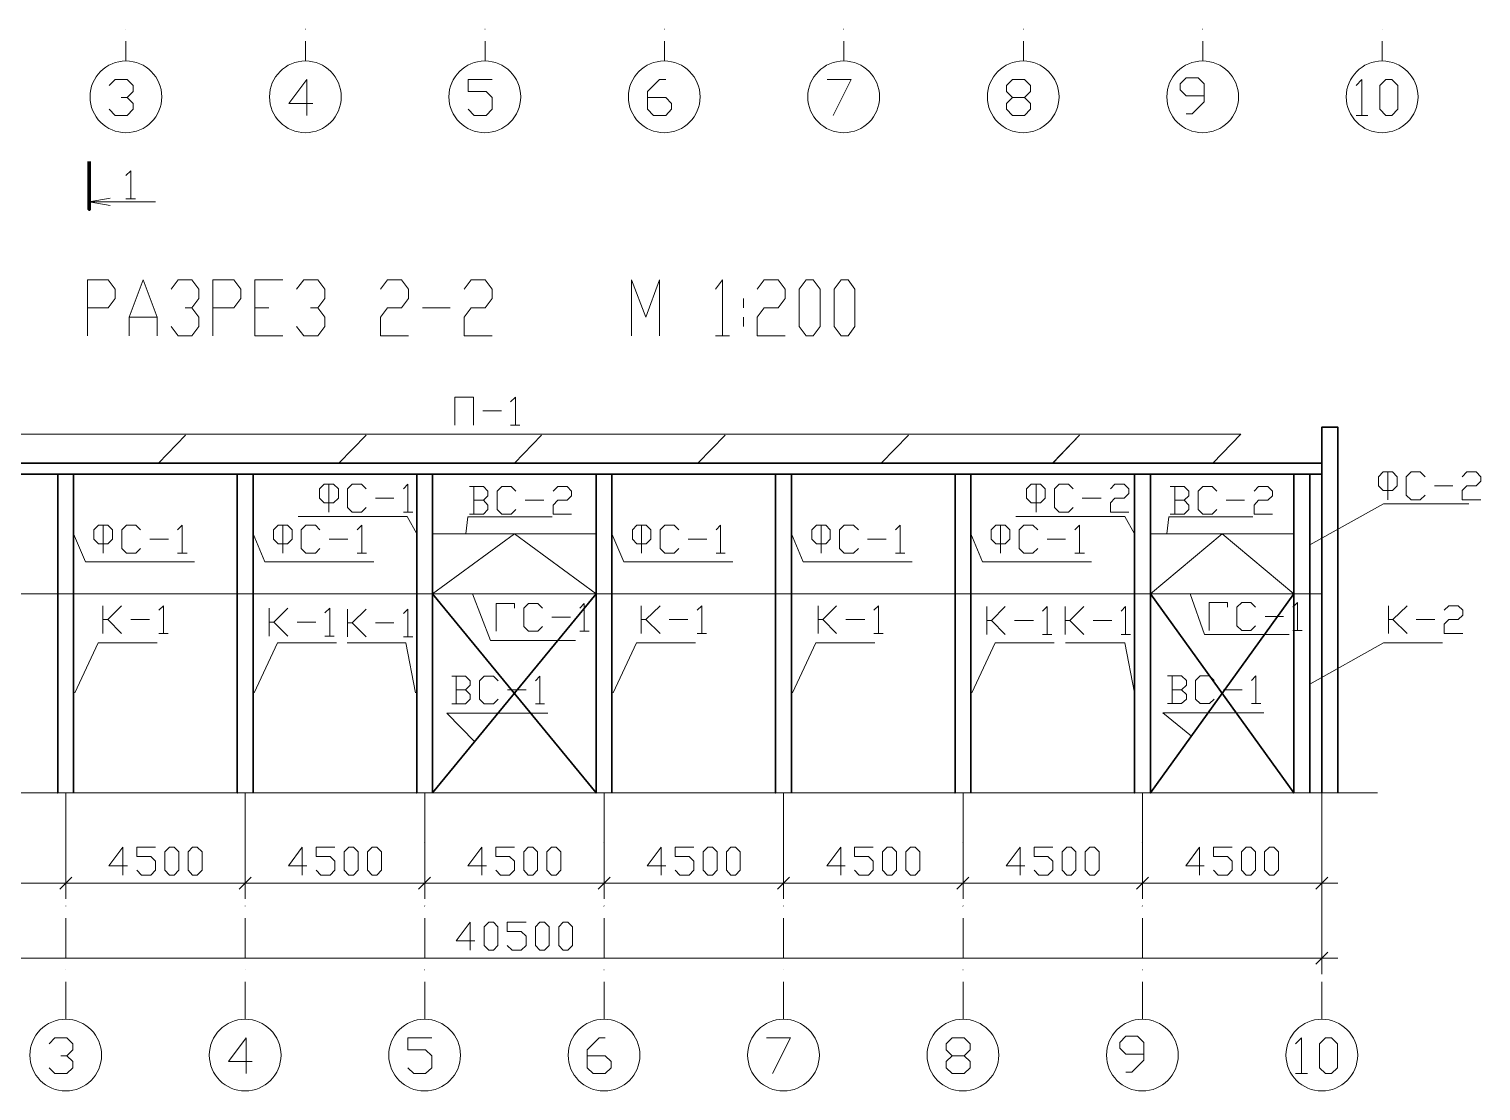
# Model space of a CAD drawing. Header units: millimetres. Extents: x -258556 to -95372, y 16759 to 83874.
# Drawn here: x -128872.7 to -128691.2, y 41549.4 to 41682.1 of the extents above; entities that cross this region are included whole.
import ezdxf

# ---------------------------------------------------------------- set-up
doc = ezdxf.new("R2010")
doc.units = ezdxf.units.MM
doc.header["$LTSCALE"] = 0.5

msp = doc.modelspace()

# ---------------------------------------------------------------- linework, layer by layer
at = {"color": 7, "linetype": 'Continuous', "lineweight": 13, "true_color": 0x000007}
for points in [[(-128860.554, 41682.125), (-128860.572, 41682.142), (-128860.572, 41682.142)], [(-128838.13, 41682.125), (-128838.147, 41682.142), (-128838.147, 41682.142)], [(-128815.689, 41682.125), (-128815.723, 41682.142), (-128815.723, 41682.142)], [(-128793.264, 41682.125), (-128793.299, 41682.142), (-128793.299, 41682.142)], [(-128770.84, 41682.125), (-128770.874, 41682.142), (-128770.874, 41682.142)], [(-128748.415, 41682.125), (-128748.433, 41682.142), (-128748.433, 41682.142)], [(-128725.991, 41682.125), (-128726.008, 41682.142), (-128726.008, 41682.142)], [(-128703.567, 41682.125), (-128703.584, 41682.142), (-128703.584, 41682.142)], [(-128860.554, 41680.627), (-128860.554, 41678.149), (-128860.554, 41678.149)], [(-128838.13, 41680.627), (-128838.13, 41678.149), (-128838.13, 41678.149)], [(-128815.689, 41680.627), (-128815.689, 41678.149), (-128815.689, 41678.149)], [(-128793.264, 41680.627), (-128793.264, 41678.149), (-128793.264, 41678.149)], [(-128770.84, 41680.627), (-128770.84, 41678.149), (-128770.84, 41678.149)], [(-128748.415, 41680.627), (-128748.415, 41678.149), (-128748.415, 41678.149)], [(-128725.991, 41680.627), (-128725.991, 41678.149), (-128725.991, 41678.149)], [(-128703.567, 41680.627), (-128703.567, 41678.149), (-128703.567, 41678.149)], [(-128862.637, 41675.086), (-128861.897, 41675.826), (-128860.4, 41675.826), (-128859.642, 41675.086), (-128859.642, 41674.329), (-128860.4, 41673.589), (-128861.14, 41673.589)], [(-128837.218, 41672.831), (-128840.212, 41672.831), (-128837.975, 41675.826), (-128837.975, 41671.351)], [(-128817.788, 41672.109), (-128817.048, 41671.351), (-128815.551, 41671.351), (-128814.794, 41672.109), (-128814.794, 41673.589), (-128815.551, 41674.329), (-128817.788, 41674.329), (-128817.788, 41675.826), (-128814.794, 41675.826)], [(-128795.364, 41673.589), (-128793.109, 41673.589), (-128792.369, 41672.831), (-128792.369, 41672.109), (-128793.109, 41671.351), (-128794.624, 41671.351), (-128795.364, 41672.109), (-128795.364, 41674.329), (-128793.866, 41675.826), (-128793.109, 41675.826)], [(-128772.939, 41675.826), (-128769.945, 41675.826), (-128772.182, 41671.351)], [(-128748.261, 41673.589), (-128747.521, 41672.831), (-128747.521, 41672.109), (-128748.261, 41671.351), (-128749.758, 41671.351), (-128750.515, 41672.109), (-128750.515, 41672.831), (-128749.758, 41673.589), (-128748.261, 41673.589), (-128747.521, 41674.329), (-128747.521, 41675.086), (-128748.261, 41675.826), (-128749.758, 41675.826), (-128750.515, 41675.086), (-128750.515, 41674.329), (-128749.758, 41673.589)], [(-128728.074, 41671.541), (-128727.316, 41671.541), (-128725.819, 41673.038), (-128725.819, 41675.275), (-128726.576, 41676.032), (-128728.074, 41676.032), (-128728.814, 41675.275), (-128728.814, 41674.535), (-128728.074, 41673.778), (-128725.819, 41673.778)], [(-128706.837, 41675.086), (-128706.097, 41675.826), (-128706.097, 41671.351)], [(-128860.4, 41673.589), (-128859.642, 41672.831), (-128859.642, 41672.109), (-128860.4, 41671.351), (-128861.897, 41671.351), (-128862.637, 41672.109)], [(-128706.837, 41671.351), (-128705.357, 41671.351), (-128705.357, 41671.351)], [(-128860.554, 41663.831), (-128859.969, 41664.416), (-128859.969, 41660.922)], [(-128865.149, 41660.544), (-128862.534, 41661.008), (-128862.534, 41661.008)], [(-128862.534, 41660.096), (-128865.149, 41660.544), (-128856.872, 41660.544)], [(-128860.554, 41660.922), (-128859.384, 41660.922), (-128859.384, 41660.922)], [(-128819.44, 41632.629), (-128819.44, 41636.14), (-128817.134, 41636.14), (-128817.134, 41632.629)], [(-128812.487, 41635.538), (-128811.885, 41636.14), (-128811.885, 41632.629)], [(-128815.964, 41634.402), (-128813.623, 41634.402), (-128813.623, 41634.402)], [(-128812.487, 41632.629), (-128811.317, 41632.629), (-128811.317, 41632.629)], [(-128894.406, 41631.511), (-128721.241, 41631.511), (-128721.241, 41631.511)], [(-128853.103, 41631.373), (-128856.493, 41627.879), (-128856.493, 41627.879)], [(-128830.558, 41631.373), (-128833.965, 41627.879), (-128833.965, 41627.879)], [(-128808.632, 41631.373), (-128812.023, 41627.879), (-128812.023, 41627.879)], [(-128785.692, 41631.373), (-128789.082, 41627.879), (-128789.082, 41627.879)], [(-128762.786, 41631.373), (-128766.176, 41627.879), (-128766.176, 41627.879)], [(-128741.377, 41631.373), (-128744.767, 41627.879), (-128744.767, 41627.879)], [(-128741.377, 41631.373), (-128744.75, 41627.879), (-128744.75, 41627.879)], [(-128721.241, 41631.511), (-128724.718, 41627.879), (-128724.718, 41627.879)], [(-128711.105, 41626.503), (-128711.105, 41627.879), (-128711.105, 41627.879)], [(-128702.861, 41623.267), (-128702.861, 41626.778), (-128703.464, 41626.778), (-128704.031, 41626.176), (-128704.031, 41625.04), (-128703.464, 41624.437), (-128702.293, 41624.437), (-128701.691, 41625.04), (-128701.691, 41626.176), (-128702.293, 41626.778), (-128702.861, 41626.778)], [(-128698.215, 41623.87), (-128698.817, 41623.267), (-128699.953, 41623.267), (-128700.555, 41623.87), (-128700.555, 41626.176), (-128699.953, 41626.778), (-128698.817, 41626.778), (-128698.215, 41626.176)], [(-128693.568, 41626.176), (-128693, 41626.778), (-128691.83, 41626.778), (-128691.227, 41626.176), (-128691.227, 41625.608), (-128691.83, 41625.04), (-128693, 41625.04), (-128693.568, 41624.437), (-128693.568, 41623.267), (-128691.227, 41623.267)], [(-128869.073, 41626.503), (-128867.094, 41626.503), (-128867.094, 41626.503)], [(-128846.649, 41626.503), (-128844.67, 41626.503), (-128844.67, 41626.503)], [(-128835.187, 41621.753), (-128835.187, 41625.229), (-128835.79, 41625.229), (-128836.357, 41624.661), (-128836.357, 41623.491), (-128835.79, 41622.923), (-128834.619, 41622.923), (-128834.017, 41623.491), (-128834.017, 41624.661), (-128834.619, 41625.229), (-128835.187, 41625.229)], [(-128830.541, 41622.321), (-128831.143, 41621.753), (-128832.279, 41621.753), (-128832.881, 41622.321), (-128832.881, 41624.661), (-128832.279, 41625.229), (-128831.143, 41625.229), (-128830.541, 41624.661)], [(-128825.894, 41624.661), (-128825.326, 41625.229), (-128825.326, 41621.753)], [(-128824.225, 41626.503), (-128822.245, 41626.503), (-128822.245, 41626.503)], [(-128815.895, 41623.233), (-128815.327, 41623.801), (-128815.327, 41624.386), (-128815.895, 41624.971), (-128817.633, 41624.971)], [(-128817.065, 41624.971), (-128817.065, 41621.495), (-128817.065, 41621.495)], [(-128811.834, 41622.063), (-128812.419, 41621.495), (-128813.589, 41621.495), (-128814.157, 41622.063), (-128814.157, 41624.386), (-128813.589, 41624.971), (-128812.419, 41624.971), (-128811.834, 41624.386)], [(-128807.17, 41624.386), (-128806.602, 41624.971), (-128805.431, 41624.971), (-128804.864, 41624.386), (-128804.864, 41623.801), (-128805.431, 41623.233), (-128806.602, 41623.233), (-128807.17, 41622.63), (-128807.17, 41621.495), (-128804.864, 41621.495)], [(-128801.8, 41626.503), (-128799.821, 41626.503), (-128799.821, 41626.503)], [(-128779.376, 41626.503), (-128777.397, 41626.503), (-128777.397, 41626.503)], [(-128756.952, 41626.503), (-128754.972, 41626.503), (-128754.972, 41626.503)], [(-128746.832, 41621.753), (-128746.832, 41625.229), (-128747.435, 41625.229), (-128748.002, 41624.661), (-128748.002, 41623.491), (-128747.435, 41622.923), (-128746.264, 41622.923), (-128745.696, 41623.491), (-128745.696, 41624.661), (-128746.264, 41625.229), (-128746.832, 41625.229)], [(-128742.186, 41622.321), (-128742.788, 41621.753), (-128743.924, 41621.753), (-128744.526, 41622.321), (-128744.526, 41624.661), (-128743.924, 41625.229), (-128742.788, 41625.229), (-128742.186, 41624.661)], [(-128737.539, 41624.661), (-128736.971, 41625.229), (-128735.801, 41625.229), (-128735.233, 41624.661), (-128735.233, 41624.059), (-128735.801, 41623.491), (-128736.971, 41623.491), (-128737.539, 41622.923), (-128737.539, 41621.753), (-128735.233, 41621.753)], [(-128734.544, 41626.503), (-128732.531, 41626.503), (-128732.531, 41626.503)], [(-128728.314, 41623.233), (-128727.729, 41623.801), (-128727.729, 41624.386), (-128728.314, 41624.971), (-128730.07, 41624.971)], [(-128729.485, 41624.971), (-128729.485, 41621.495), (-128729.485, 41621.495)], [(-128724.253, 41622.063), (-128724.821, 41621.495), (-128725.991, 41621.495), (-128726.576, 41622.063), (-128726.576, 41624.386), (-128725.991, 41624.971), (-128724.821, 41624.971), (-128724.253, 41624.386)], [(-128719.589, 41624.386), (-128719.021, 41624.971), (-128717.851, 41624.971), (-128717.266, 41624.386), (-128717.266, 41623.801), (-128717.851, 41623.233), (-128719.021, 41623.233), (-128719.589, 41622.63), (-128719.589, 41621.495), (-128717.266, 41621.495)], [(-128717.094, 41626.503), (-128715.097, 41626.503), (-128715.097, 41626.503)], [(-128697.044, 41625.04), (-128694.738, 41625.04), (-128694.738, 41625.04)], [(-128829.37, 41623.491), (-128827.064, 41623.491), (-128827.064, 41623.491)], [(-128817.633, 41621.495), (-128815.895, 41621.495), (-128815.327, 41622.063), (-128815.327, 41622.63), (-128815.895, 41623.233), (-128817.065, 41623.233)], [(-128810.68, 41623.233), (-128808.34, 41623.233), (-128808.34, 41623.233)], [(-128741.05, 41623.491), (-128738.709, 41623.491), (-128738.709, 41623.491)], [(-128730.07, 41621.495), (-128728.314, 41621.495), (-128727.729, 41622.063), (-128727.729, 41622.63), (-128728.314, 41623.233), (-128729.485, 41623.233)], [(-128723.083, 41623.233), (-128720.759, 41623.233), (-128720.759, 41623.233)], [(-128839.042, 41621.202), (-128825.412, 41621.202), (-128824.225, 41619.034)], [(-128825.894, 41621.753), (-128824.724, 41621.753), (-128824.724, 41621.753)], [(-128818.081, 41619.034), (-128817.84, 41621.15), (-128807.307, 41621.15)], [(-128749.362, 41621.202), (-128735.732, 41621.202), (-128734.544, 41619.034)], [(-128730.483, 41619.034), (-128730.242, 41621.15), (-128719.727, 41621.15)], [(-128712.602, 41617.64), (-128703.412, 41622.803), (-128692.742, 41622.803)], [(-128863.394, 41616.624), (-128863.394, 41620.118), (-128863.979, 41620.118), (-128864.564, 41619.533), (-128864.564, 41618.362), (-128863.979, 41617.777), (-128862.809, 41617.777), (-128862.224, 41618.362), (-128862.224, 41619.533), (-128862.809, 41620.118), (-128863.394, 41620.118)], [(-128858.747, 41617.209), (-128859.315, 41616.624), (-128860.486, 41616.624), (-128861.071, 41617.209), (-128861.071, 41619.533), (-128860.486, 41620.118), (-128859.315, 41620.118), (-128858.747, 41619.533)], [(-128854.101, 41619.533), (-128853.516, 41620.118), (-128853.516, 41616.624)], [(-128840.97, 41616.624), (-128840.97, 41620.118), (-128841.555, 41620.118), (-128842.123, 41619.533), (-128842.123, 41618.362), (-128841.555, 41617.777), (-128840.385, 41617.777), (-128839.799, 41618.362), (-128839.799, 41619.533), (-128840.385, 41620.118), (-128840.97, 41620.118)], [(-128836.323, 41617.209), (-128836.891, 41616.624), (-128838.061, 41616.624), (-128838.646, 41617.209), (-128838.646, 41619.533), (-128838.061, 41620.118), (-128836.891, 41620.118), (-128836.323, 41619.533)], [(-128831.659, 41619.533), (-128831.091, 41620.118), (-128831.091, 41616.624)], [(-128796.121, 41616.624), (-128796.121, 41620.118), (-128796.706, 41620.118), (-128797.274, 41619.533), (-128797.274, 41618.362), (-128796.706, 41617.777), (-128795.536, 41617.777), (-128794.951, 41618.362), (-128794.951, 41619.533), (-128795.536, 41620.118), (-128796.121, 41620.118)], [(-128791.457, 41617.209), (-128792.059, 41616.624), (-128793.213, 41616.624), (-128793.798, 41617.209), (-128793.798, 41619.533), (-128793.213, 41620.118), (-128792.059, 41620.118), (-128791.457, 41619.533)], [(-128786.81, 41619.533), (-128786.243, 41620.118), (-128786.243, 41616.624)], [(-128773.697, 41616.624), (-128773.697, 41620.118), (-128774.282, 41620.118), (-128774.85, 41619.533), (-128774.85, 41618.362), (-128774.282, 41617.777), (-128773.112, 41617.777), (-128772.544, 41618.362), (-128772.544, 41619.533), (-128773.112, 41620.118), (-128773.697, 41620.118)], [(-128769.033, 41617.209), (-128769.635, 41616.624), (-128770.788, 41616.624), (-128771.373, 41617.209), (-128771.373, 41619.533), (-128770.788, 41620.118), (-128769.635, 41620.118), (-128769.033, 41619.533)], [(-128764.386, 41619.533), (-128763.818, 41620.118), (-128763.818, 41616.624)], [(-128751.255, 41616.624), (-128751.255, 41620.118), (-128751.857, 41620.118), (-128752.425, 41619.533), (-128752.425, 41618.362), (-128751.857, 41617.777), (-128750.687, 41617.777), (-128750.119, 41618.362), (-128750.119, 41619.533), (-128750.687, 41620.118), (-128751.255, 41620.118)], [(-128746.608, 41617.209), (-128747.211, 41616.624), (-128748.364, 41616.624), (-128748.949, 41617.209), (-128748.949, 41619.533), (-128748.364, 41620.118), (-128747.211, 41620.118), (-128746.608, 41619.533)], [(-128741.962, 41619.533), (-128741.394, 41620.118), (-128741.394, 41616.624)], [(-128867.094, 41619.034), (-128865.631, 41615.523), (-128852.001, 41615.523)], [(-128857.577, 41618.362), (-128855.254, 41618.362), (-128855.254, 41618.362)], [(-128844.67, 41619.034), (-128843.207, 41615.523), (-128829.577, 41615.523)], [(-128835.153, 41618.362), (-128832.829, 41618.362), (-128832.829, 41618.362)], [(-128822.245, 41619.034), (-128801.8, 41619.034), (-128801.8, 41619.034)], [(-128822.245, 41611.547), (-128812.023, 41619.034), (-128801.8, 41611.547)], [(-128799.821, 41619.034), (-128798.358, 41615.523), (-128784.728, 41615.523)], [(-128790.304, 41618.362), (-128787.981, 41618.362), (-128787.981, 41618.362)], [(-128777.397, 41619.034), (-128775.934, 41615.523), (-128762.304, 41615.523)], [(-128767.88, 41618.362), (-128765.556, 41618.362), (-128765.556, 41618.362)], [(-128754.972, 41619.034), (-128753.51, 41615.523), (-128739.879, 41615.523)], [(-128745.455, 41618.362), (-128743.132, 41618.362), (-128743.132, 41618.362)], [(-128732.531, 41619.034), (-128714.615, 41619.034), (-128714.615, 41619.034)], [(-128732.531, 41611.547), (-128723.582, 41619.034), (-128714.615, 41611.547)], [(-128854.101, 41616.624), (-128852.93, 41616.624), (-128852.93, 41616.624)], [(-128831.659, 41616.624), (-128830.506, 41616.624), (-128830.506, 41616.624)], [(-128786.81, 41616.624), (-128785.657, 41616.624), (-128785.657, 41616.624)], [(-128764.386, 41616.624), (-128763.233, 41616.624), (-128763.233, 41616.624)], [(-128741.962, 41616.624), (-128740.792, 41616.624), (-128740.792, 41616.624)], [(-128908.948, 41611.547), (-128912.924, 41611.547), (-128711.105, 41611.547)], [(-128867.094, 41611.547), (-128869.073, 41611.547), (-128869.073, 41611.547)], [(-128844.67, 41611.547), (-128846.649, 41611.547), (-128846.649, 41611.547)], [(-128822.245, 41611.547), (-128824.225, 41611.547), (-128824.225, 41611.547)], [(-128815, 41605.696), (-128817.237, 41611.547), (-128817.237, 41611.547)], [(-128814.312, 41606.866), (-128814.312, 41610.343), (-128811.988, 41610.343), (-128811.988, 41609.74)], [(-128808.495, 41607.434), (-128809.08, 41606.866), (-128810.25, 41606.866), (-128810.835, 41607.434), (-128810.835, 41609.74), (-128810.25, 41610.343), (-128809.08, 41610.343), (-128808.495, 41609.74)], [(-128803.848, 41609.74), (-128803.28, 41610.343), (-128803.28, 41606.866)], [(-128799.821, 41611.547), (-128801.8, 41611.547), (-128801.8, 41611.547)], [(-128777.397, 41611.547), (-128779.376, 41611.547), (-128779.376, 41611.547)], [(-128754.972, 41611.547), (-128756.952, 41611.547), (-128756.952, 41611.547)], [(-128732.531, 41611.547), (-128734.544, 41611.547), (-128734.544, 41611.547)], [(-128725.785, 41606.47), (-128727.557, 41611.547), (-128727.557, 41611.547)], [(-128725.199, 41606.952), (-128725.199, 41610.446), (-128722.893, 41610.446), (-128722.893, 41609.861)], [(-128719.383, 41607.537), (-128719.985, 41606.952), (-128721.121, 41606.952), (-128721.723, 41607.537), (-128721.723, 41609.861), (-128721.121, 41610.446), (-128719.985, 41610.446), (-128719.383, 41609.861)], [(-128715.097, 41611.547), (-128717.094, 41611.547), (-128717.094, 41611.547)], [(-128714.736, 41609.861), (-128714.168, 41610.446), (-128714.168, 41606.952)], [(-128863.428, 41606.574), (-128863.428, 41610.05), (-128863.428, 41610.05)], [(-128861.105, 41610.05), (-128862.843, 41608.312), (-128863.428, 41608.312)], [(-128856.441, 41609.482), (-128855.873, 41610.05), (-128855.873, 41606.574)], [(-128842.656, 41606.247), (-128842.656, 41609.723), (-128842.656, 41609.723)], [(-128840.35, 41609.723), (-128842.088, 41607.985), (-128842.656, 41607.985)], [(-128835.703, 41609.155), (-128835.101, 41609.723), (-128835.101, 41606.247)], [(-128832.881, 41606.161), (-128832.881, 41609.637), (-128832.881, 41609.637)], [(-128830.541, 41609.637), (-128832.279, 41607.899), (-128832.881, 41607.899)], [(-128825.894, 41609.069), (-128825.326, 41609.637), (-128825.326, 41606.161)], [(-128807.342, 41608.604), (-128805.018, 41608.604), (-128805.018, 41608.604)], [(-128796.155, 41606.574), (-128796.155, 41610.05), (-128796.155, 41610.05)], [(-128793.815, 41610.05), (-128795.587, 41608.312), (-128796.155, 41608.312)], [(-128789.168, 41609.482), (-128788.6, 41610.05), (-128788.6, 41606.574)], [(-128774.058, 41606.574), (-128774.058, 41610.05), (-128774.058, 41610.05)], [(-128771.752, 41610.05), (-128773.49, 41608.312), (-128774.058, 41608.312)], [(-128767.088, 41609.482), (-128766.503, 41610.05), (-128766.503, 41606.574)], [(-128752.976, 41606.47), (-128752.976, 41609.947), (-128752.976, 41609.947)], [(-128750.67, 41609.947), (-128752.408, 41608.209), (-128752.976, 41608.209)], [(-128746.023, 41609.379), (-128745.421, 41609.947), (-128745.421, 41606.47)], [(-128743.184, 41606.47), (-128743.184, 41609.947), (-128743.184, 41609.947)], [(-128740.843, 41609.947), (-128742.599, 41608.209), (-128743.184, 41608.209)], [(-128736.197, 41609.379), (-128735.629, 41609.947), (-128735.629, 41606.47)], [(-128718.212, 41608.708), (-128715.906, 41608.708), (-128715.906, 41608.708)], [(-128702.792, 41606.574), (-128702.792, 41610.05), (-128702.792, 41610.05)], [(-128700.469, 41610.05), (-128702.224, 41608.312), (-128702.792, 41608.312)], [(-128695.822, 41609.482), (-128695.237, 41610.05), (-128694.084, 41610.05), (-128693.499, 41609.482), (-128693.499, 41608.88), (-128694.084, 41608.312), (-128695.237, 41608.312), (-128695.822, 41607.727), (-128695.822, 41606.574), (-128693.499, 41606.574)], [(-128862.843, 41608.312), (-128861.105, 41606.574), (-128861.105, 41606.574)], [(-128859.952, 41608.312), (-128857.612, 41608.312), (-128857.612, 41608.312)], [(-128842.088, 41607.985), (-128840.35, 41606.247), (-128840.35, 41606.247)], [(-128839.18, 41607.985), (-128836.839, 41607.985), (-128836.839, 41607.985)], [(-128832.279, 41607.899), (-128830.541, 41606.161), (-128830.541, 41606.161)], [(-128829.37, 41607.899), (-128827.064, 41607.899), (-128827.064, 41607.899)], [(-128803.848, 41606.866), (-128802.678, 41606.866), (-128802.678, 41606.866)], [(-128795.587, 41608.312), (-128793.815, 41606.574), (-128793.815, 41606.574)], [(-128792.679, 41608.312), (-128790.338, 41608.312), (-128790.338, 41608.312)], [(-128773.49, 41608.312), (-128771.752, 41606.574), (-128771.752, 41606.574)], [(-128770.582, 41608.312), (-128768.241, 41608.312), (-128768.241, 41608.312)], [(-128752.408, 41608.209), (-128750.67, 41606.47), (-128750.67, 41606.47)], [(-128749.5, 41608.209), (-128747.159, 41608.209), (-128747.159, 41608.209)], [(-128742.599, 41608.209), (-128740.843, 41606.47), (-128740.843, 41606.47)], [(-128739.69, 41608.209), (-128737.367, 41608.209), (-128737.367, 41608.209)], [(-128714.736, 41606.952), (-128713.566, 41606.952), (-128713.566, 41606.952)], [(-128702.224, 41608.312), (-128700.469, 41606.574), (-128700.469, 41606.574)], [(-128699.316, 41608.312), (-128696.993, 41608.312), (-128696.993, 41608.312)], [(-128866.956, 41599.174), (-128864.048, 41605.421), (-128856.665, 41605.421)], [(-128856.441, 41606.574), (-128855.288, 41606.574), (-128855.288, 41606.574)], [(-128844.532, 41599.174), (-128841.624, 41605.421), (-128834.241, 41605.421)], [(-128835.703, 41606.247), (-128834.533, 41606.247), (-128834.533, 41606.247)], [(-128824.362, 41599.174), (-128825.567, 41605.421), (-128832.915, 41605.421)], [(-128825.894, 41606.161), (-128824.724, 41606.161), (-128824.724, 41606.161)], [(-128815, 41605.696), (-128804.399, 41605.696), (-128804.399, 41605.696)], [(-128799.683, 41599.174), (-128796.775, 41605.421), (-128789.392, 41605.421)], [(-128789.168, 41606.574), (-128788.015, 41606.574), (-128788.015, 41606.574)], [(-128777.259, 41599.174), (-128774.351, 41605.421), (-128766.968, 41605.421)], [(-128767.088, 41606.574), (-128765.935, 41606.574), (-128765.935, 41606.574)], [(-128754.835, 41599.174), (-128751.926, 41605.421), (-128744.543, 41605.421)], [(-128746.023, 41606.47), (-128744.853, 41606.47), (-128744.853, 41606.47)], [(-128734.544, 41599.174), (-128735.749, 41605.421), (-128743.132, 41605.421)], [(-128736.197, 41606.47), (-128735.043, 41606.47), (-128735.043, 41606.47)], [(-128725.785, 41606.47), (-128715.183, 41606.47), (-128715.183, 41606.47)], [(-128712.602, 41600.258), (-128703.412, 41605.421), (-128696.046, 41605.421)], [(-128818.115, 41599.518), (-128817.547, 41600.103), (-128817.547, 41600.671), (-128818.115, 41601.256), (-128819.853, 41601.256)], [(-128819.285, 41601.256), (-128819.285, 41597.762), (-128819.285, 41597.762)], [(-128814.036, 41598.365), (-128814.639, 41597.762), (-128815.792, 41597.762), (-128816.377, 41598.365), (-128816.377, 41600.671), (-128815.792, 41601.256), (-128814.639, 41601.256), (-128814.036, 41600.671)], [(-128809.39, 41600.671), (-128808.822, 41601.256), (-128808.822, 41597.762)], [(-128728.641, 41599.552), (-128728.039, 41600.12), (-128728.039, 41600.705), (-128728.641, 41601.29), (-128730.38, 41601.29)], [(-128729.812, 41601.29), (-128729.812, 41597.814), (-128729.812, 41597.814)], [(-128724.563, 41598.382), (-128725.165, 41597.814), (-128726.301, 41597.814), (-128726.903, 41598.382), (-128726.903, 41600.705), (-128726.301, 41601.29), (-128725.165, 41601.29), (-128724.563, 41600.705)], [(-128719.916, 41600.705), (-128719.348, 41601.29), (-128719.348, 41597.814)], [(-128819.853, 41597.762), (-128818.115, 41597.762), (-128817.547, 41598.365), (-128817.547, 41598.933), (-128818.115, 41599.518), (-128819.285, 41599.518)], [(-128812.883, 41599.518), (-128810.56, 41599.518), (-128810.56, 41599.518)], [(-128730.38, 41597.814), (-128728.641, 41597.814), (-128728.039, 41598.382), (-128728.039, 41598.967), (-128728.641, 41599.552), (-128729.812, 41599.552)], [(-128723.392, 41599.552), (-128721.086, 41599.552), (-128721.086, 41599.552)], [(-128809.39, 41597.762), (-128808.237, 41597.762), (-128808.237, 41597.762)], [(-128719.916, 41597.814), (-128718.746, 41597.814), (-128718.746, 41597.814)], [(-128816.979, 41593.047), (-128820.473, 41596.609), (-128807.841, 41596.609)], [(-128727.402, 41593.752), (-128730.999, 41596.661), (-128718.35, 41596.661)], [(-128919.911, 41586.645), (-128914.937, 41586.645), (-128709.126, 41586.645), (-128704.152, 41586.645)], [(-128869.073, 41586.645), (-128867.094, 41586.645), (-128867.094, 41586.645)], [(-128868.075, 41586.645), (-128868.075, 41581.964), (-128868.075, 41581.964)], [(-128868.075, 41586.645), (-128868.075, 41573.393), (-128868.075, 41573.393)], [(-128868.075, 41586.645), (-128868.075, 41573.393), (-128868.075, 41573.393)], [(-128846.649, 41586.645), (-128844.67, 41586.645), (-128844.67, 41586.645)], [(-128845.651, 41586.645), (-128845.651, 41581.964), (-128845.651, 41581.964)], [(-128845.651, 41586.645), (-128845.651, 41573.393), (-128845.651, 41573.393)], [(-128845.651, 41586.645), (-128845.651, 41573.393), (-128845.651, 41573.393)], [(-128824.225, 41586.645), (-128822.245, 41586.645), (-128822.245, 41586.645)], [(-128823.226, 41586.645), (-128823.226, 41581.964), (-128823.226, 41581.964)], [(-128823.226, 41586.645), (-128823.226, 41573.393), (-128823.226, 41573.393)], [(-128823.226, 41586.645), (-128823.226, 41573.393), (-128823.226, 41573.393)], [(-128801.8, 41586.645), (-128799.821, 41586.645), (-128799.821, 41586.645)], [(-128800.802, 41586.645), (-128800.802, 41581.964), (-128800.802, 41581.964)], [(-128800.802, 41586.645), (-128800.802, 41573.393), (-128800.802, 41573.393)], [(-128800.802, 41586.645), (-128800.802, 41573.393), (-128800.802, 41573.393)], [(-128779.376, 41586.645), (-128777.397, 41586.645), (-128777.397, 41586.645)], [(-128778.378, 41586.645), (-128778.378, 41581.964), (-128778.378, 41581.964)], [(-128778.378, 41586.645), (-128778.378, 41573.393), (-128778.378, 41573.393)], [(-128778.378, 41586.645), (-128778.378, 41573.393), (-128778.378, 41573.393)], [(-128756.952, 41586.645), (-128754.972, 41586.645), (-128754.972, 41586.645)], [(-128755.953, 41586.645), (-128755.953, 41581.964), (-128755.953, 41581.964)], [(-128755.953, 41586.645), (-128755.953, 41573.393), (-128755.953, 41573.393)], [(-128755.953, 41586.645), (-128755.953, 41573.393), (-128755.953, 41573.393)], [(-128734.544, 41586.645), (-128732.531, 41586.645), (-128732.531, 41586.645)], [(-128733.529, 41586.645), (-128733.529, 41581.964), (-128733.529, 41581.964)], [(-128733.529, 41586.645), (-128733.529, 41573.393), (-128733.529, 41573.393)], [(-128733.529, 41586.645), (-128733.529, 41573.393), (-128733.529, 41573.393)], [(-128717.094, 41586.645), (-128715.097, 41586.645), (-128715.097, 41586.645)], [(-128711.105, 41586.645), (-128711.105, 41581.964), (-128711.105, 41581.964)], [(-128711.105, 41586.645), (-128711.105, 41573.393), (-128711.105, 41573.393)], [(-128709.126, 41586.645), (-128711.105, 41586.645), (-128711.105, 41586.645)], [(-128868.075, 41580.466), (-128868.092, 41580.484), (-128868.092, 41580.484)], [(-128860.365, 41577.541), (-128862.688, 41577.541), (-128860.95, 41579.881), (-128860.95, 41576.371)], [(-128859.195, 41576.973), (-128858.61, 41576.371), (-128857.457, 41576.371), (-128856.872, 41576.973), (-128856.872, 41578.109), (-128857.457, 41578.711), (-128859.195, 41578.711), (-128859.195, 41579.881), (-128856.872, 41579.881)], [(-128845.651, 41580.466), (-128845.668, 41580.484), (-128845.668, 41580.484)], [(-128837.941, 41577.541), (-128840.264, 41577.541), (-128838.526, 41579.881), (-128838.526, 41576.371)], [(-128836.77, 41576.973), (-128836.185, 41576.371), (-128835.032, 41576.371), (-128834.447, 41576.973), (-128834.447, 41578.109), (-128835.032, 41578.711), (-128836.77, 41578.711), (-128836.77, 41579.881), (-128834.447, 41579.881)], [(-128823.226, 41580.466), (-128823.244, 41580.484), (-128823.244, 41580.484)], [(-128815.516, 41577.541), (-128817.84, 41577.541), (-128816.102, 41579.881), (-128816.102, 41576.371)], [(-128814.346, 41576.973), (-128813.761, 41576.371), (-128812.608, 41576.371), (-128812.023, 41576.973), (-128812.023, 41578.109), (-128812.608, 41578.711), (-128814.346, 41578.711), (-128814.346, 41579.881), (-128812.023, 41579.881)], [(-128800.802, 41580.466), (-128800.819, 41580.484), (-128800.819, 41580.484)], [(-128793.092, 41577.541), (-128795.415, 41577.541), (-128793.66, 41579.881), (-128793.66, 41576.371)], [(-128791.922, 41576.973), (-128791.337, 41576.371), (-128790.184, 41576.371), (-128789.598, 41576.973), (-128789.598, 41578.109), (-128790.184, 41578.711), (-128791.922, 41578.711), (-128791.922, 41579.881), (-128789.598, 41579.881)], [(-128778.378, 41580.466), (-128778.395, 41580.484), (-128778.395, 41580.484)], [(-128770.668, 41577.541), (-128772.991, 41577.541), (-128771.236, 41579.881), (-128771.236, 41576.371)], [(-128769.497, 41576.973), (-128768.912, 41576.371), (-128767.759, 41576.371), (-128767.174, 41576.973), (-128767.174, 41578.109), (-128767.759, 41578.711), (-128769.497, 41578.711), (-128769.497, 41579.881), (-128767.174, 41579.881)], [(-128755.953, 41580.466), (-128755.971, 41580.484), (-128755.971, 41580.484)], [(-128748.243, 41577.541), (-128750.567, 41577.541), (-128748.811, 41579.881), (-128748.811, 41576.371)], [(-128747.073, 41576.973), (-128746.488, 41576.371), (-128745.335, 41576.371), (-128744.75, 41576.973), (-128744.75, 41578.109), (-128745.335, 41578.711), (-128747.073, 41578.711), (-128747.073, 41579.881), (-128744.75, 41579.881)], [(-128733.529, 41580.466), (-128733.546, 41580.484), (-128733.546, 41580.484)], [(-128725.819, 41577.541), (-128728.125, 41577.541), (-128726.387, 41579.881), (-128726.387, 41576.371)], [(-128724.649, 41576.973), (-128724.064, 41576.371), (-128722.911, 41576.371), (-128722.325, 41576.973), (-128722.325, 41578.109), (-128722.911, 41578.711), (-128724.649, 41578.711), (-128724.649, 41579.881), (-128722.325, 41579.881)], [(-128711.105, 41580.466), (-128711.122, 41580.484), (-128711.122, 41580.484)], [(-128868.075, 41578.969), (-128868.075, 41573.996), (-128868.075, 41573.996)], [(-128845.651, 41578.969), (-128845.651, 41573.996), (-128845.651, 41573.996)], [(-128823.226, 41578.969), (-128823.226, 41573.996), (-128823.226, 41573.996)], [(-128800.802, 41578.969), (-128800.802, 41573.996), (-128800.802, 41573.996)], [(-128778.378, 41578.969), (-128778.378, 41573.996), (-128778.378, 41573.996)], [(-128755.953, 41578.969), (-128755.953, 41573.996), (-128755.953, 41573.996)], [(-128733.529, 41578.969), (-128733.529, 41573.996), (-128733.529, 41573.996)], [(-128711.105, 41578.969), (-128711.105, 41573.996), (-128711.105, 41573.996)], [(-128868.832, 41574.632), (-128867.335, 41576.13), (-128867.335, 41576.13)], [(-128867.335, 41576.13), (-128868.832, 41574.632), (-128868.832, 41574.632)], [(-128846.408, 41574.632), (-128844.911, 41576.13), (-128844.911, 41576.13)], [(-128844.911, 41576.13), (-128846.408, 41574.632), (-128846.408, 41574.632)], [(-128823.984, 41574.632), (-128822.486, 41576.13), (-128822.486, 41576.13)], [(-128822.486, 41576.13), (-128823.984, 41574.632), (-128823.984, 41574.632)], [(-128801.559, 41574.632), (-128800.062, 41576.13), (-128800.062, 41576.13)], [(-128800.062, 41576.13), (-128801.559, 41574.632), (-128801.559, 41574.632)], [(-128779.135, 41574.632), (-128777.638, 41576.13), (-128777.638, 41576.13)], [(-128777.638, 41576.13), (-128779.135, 41574.632), (-128779.135, 41574.632)], [(-128756.711, 41574.632), (-128755.213, 41576.13), (-128755.213, 41576.13)], [(-128755.213, 41576.13), (-128756.711, 41574.632), (-128756.711, 41574.632)], [(-128734.286, 41574.632), (-128732.789, 41576.13), (-128732.789, 41576.13)], [(-128732.789, 41576.13), (-128734.286, 41574.632), (-128734.286, 41574.632)], [(-128711.862, 41574.632), (-128710.365, 41576.13), (-128710.365, 41576.13)], [(-128892.513, 41575.372), (-128866.096, 41575.372), (-128866.096, 41575.372)], [(-128870.089, 41575.372), (-128843.672, 41575.372), (-128843.672, 41575.372)], [(-128847.664, 41575.372), (-128821.247, 41575.372), (-128821.247, 41575.372)], [(-128825.24, 41575.372), (-128798.823, 41575.372), (-128798.823, 41575.372)], [(-128802.816, 41575.372), (-128776.399, 41575.372), (-128776.399, 41575.372)], [(-128780.391, 41575.372), (-128753.974, 41575.372), (-128753.974, 41575.372)], [(-128757.967, 41575.372), (-128731.55, 41575.372), (-128731.55, 41575.372)], [(-128735.543, 41575.372), (-128709.126, 41575.372), (-128709.126, 41575.372)], [(-128711.105, 41575.372), (-128711.105, 41563.997), (-128711.105, 41563.997)], [(-128868.075, 41572.498), (-128868.092, 41572.516), (-128868.092, 41572.516)], [(-128845.651, 41572.498), (-128845.668, 41572.516), (-128845.668, 41572.516)], [(-128823.226, 41572.498), (-128823.244, 41572.516), (-128823.244, 41572.516)], [(-128800.802, 41572.498), (-128800.819, 41572.516), (-128800.819, 41572.516)], [(-128778.378, 41572.498), (-128778.395, 41572.516), (-128778.395, 41572.516)], [(-128755.953, 41572.498), (-128755.971, 41572.516), (-128755.971, 41572.516)], [(-128733.529, 41572.498), (-128733.546, 41572.516), (-128733.546, 41572.516)], [(-128711.105, 41572.498), (-128711.122, 41572.516), (-128711.122, 41572.516)], [(-128868.075, 41571.001), (-128868.075, 41566.01), (-128868.075, 41566.01)], [(-128845.651, 41571.001), (-128845.651, 41566.01), (-128845.651, 41566.01)], [(-128823.226, 41571.001), (-128823.226, 41566.01), (-128823.226, 41566.01)], [(-128816.979, 41568.161), (-128819.285, 41568.161), (-128817.547, 41570.468), (-128817.547, 41566.991)], [(-128812.901, 41567.559), (-128812.298, 41566.991), (-128811.162, 41566.991), (-128810.56, 41567.559), (-128810.56, 41568.729), (-128811.162, 41569.315), (-128812.901, 41569.315), (-128812.901, 41570.468), (-128810.56, 41570.468)], [(-128800.802, 41571.001), (-128800.802, 41566.01), (-128800.802, 41566.01)], [(-128778.378, 41571.001), (-128778.378, 41566.01), (-128778.378, 41566.01)], [(-128755.953, 41571.001), (-128755.953, 41566.01), (-128755.953, 41566.01)], [(-128733.529, 41571.001), (-128733.529, 41566.01), (-128733.529, 41566.01)], [(-128711.105, 41571.001), (-128711.105, 41566.01), (-128711.105, 41566.01)], [(-128711.862, 41565.253), (-128710.365, 41566.75), (-128710.365, 41566.75)], [(-128914.937, 41565.993), (-128709.126, 41565.993), (-128709.126, 41565.993)], [(-128890.499, 41565.993), (-128868.075, 41565.993), (-128845.651, 41565.993), (-128823.226, 41565.993), (-128800.802, 41565.993), (-128778.378, 41565.993), (-128755.953, 41565.993), (-128733.529, 41565.993), (-128711.105, 41565.993)], [(-128868.075, 41564.513), (-128868.092, 41564.547), (-128868.092, 41564.547)], [(-128845.651, 41564.513), (-128845.668, 41564.547), (-128845.668, 41564.547)], [(-128823.226, 41564.513), (-128823.244, 41564.547), (-128823.244, 41564.547)], [(-128800.802, 41564.513), (-128800.819, 41564.547), (-128800.819, 41564.547)], [(-128778.378, 41564.513), (-128778.395, 41564.547), (-128778.395, 41564.547)], [(-128755.953, 41564.513), (-128755.971, 41564.547), (-128755.971, 41564.547)], [(-128733.529, 41564.513), (-128733.546, 41564.547), (-128733.546, 41564.547)], [(-128711.105, 41564.513), (-128711.122, 41564.547), (-128711.122, 41564.547)], [(-128868.075, 41563.016), (-128868.075, 41558.335), (-128868.075, 41558.335)], [(-128845.651, 41563.016), (-128845.651, 41558.335), (-128845.651, 41558.335)], [(-128823.226, 41563.016), (-128823.226, 41558.335), (-128823.226, 41558.335)], [(-128800.802, 41563.016), (-128800.802, 41558.335), (-128800.802, 41558.335)], [(-128778.378, 41563.016), (-128778.378, 41558.335), (-128778.378, 41558.335)], [(-128755.953, 41563.016), (-128755.953, 41558.335), (-128755.953, 41558.335)], [(-128733.529, 41563.016), (-128733.529, 41558.335), (-128733.529, 41558.335)], [(-128711.105, 41563.016), (-128711.105, 41558.335), (-128711.105, 41558.335)], [(-128870.175, 41555.289), (-128869.452, 41556.046), (-128867.955, 41556.046), (-128867.197, 41555.289), (-128867.197, 41554.549), (-128867.955, 41553.791), (-128868.695, 41553.791)], [(-128844.773, 41553.051), (-128847.75, 41553.051), (-128845.53, 41556.046), (-128845.53, 41551.554)], [(-128825.326, 41552.294), (-128824.603, 41551.554), (-128823.106, 41551.554), (-128822.349, 41552.294), (-128822.349, 41553.791), (-128823.106, 41554.549), (-128825.326, 41554.549), (-128825.326, 41556.046), (-128822.349, 41556.046)], [(-128802.919, 41553.791), (-128800.682, 41553.791), (-128799.924, 41553.051), (-128799.924, 41552.294), (-128800.682, 41551.554), (-128802.179, 41551.554), (-128802.919, 41552.294), (-128802.919, 41554.549), (-128801.422, 41556.046), (-128800.682, 41556.046)], [(-128780.494, 41556.046), (-128777.5, 41556.046), (-128779.754, 41551.554)], [(-128755.816, 41553.791), (-128755.076, 41553.051), (-128755.076, 41552.294), (-128755.816, 41551.554), (-128757.313, 41551.554), (-128758.07, 41552.294), (-128758.07, 41553.051), (-128757.313, 41553.791), (-128755.816, 41553.791), (-128755.076, 41554.549), (-128755.076, 41555.289), (-128755.816, 41556.046), (-128757.313, 41556.046), (-128758.07, 41555.289), (-128758.07, 41554.549), (-128757.313, 41553.791)], [(-128735.594, 41551.743), (-128734.871, 41551.743), (-128733.374, 41553.241), (-128733.374, 41555.461), (-128734.131, 41556.218), (-128735.594, 41556.218), (-128736.351, 41555.461), (-128736.351, 41554.721), (-128735.594, 41553.998), (-128733.374, 41553.998)], [(-128714.392, 41555.289), (-128713.634, 41556.046), (-128713.634, 41551.554)], [(-128867.955, 41553.791), (-128867.197, 41553.051), (-128867.197, 41552.294), (-128867.955, 41551.554), (-128869.452, 41551.554), (-128870.175, 41552.294)], [(-128714.392, 41551.554), (-128712.894, 41551.554), (-128712.894, 41551.554)]]:
    msp.add_lwpolyline(points, dxfattribs=at)
for points in [[(-128703.102, 41671.351), (-128703.859, 41672.109), (-128703.859, 41675.086), (-128703.102, 41675.826), (-128702.362, 41675.826), (-128701.605, 41675.086), (-128701.605, 41672.109), (-128702.362, 41671.351)], [(-128855.133, 41576.371), (-128855.701, 41576.973), (-128855.701, 41579.279), (-128855.133, 41579.881), (-128854.548, 41579.881), (-128853.963, 41579.279), (-128853.963, 41576.973), (-128854.548, 41576.371)], [(-128852.225, 41576.371), (-128852.793, 41576.973), (-128852.793, 41579.279), (-128852.225, 41579.881), (-128851.64, 41579.881), (-128851.055, 41579.279), (-128851.055, 41576.973), (-128851.64, 41576.371)], [(-128832.709, 41576.371), (-128833.277, 41576.973), (-128833.277, 41579.279), (-128832.709, 41579.881), (-128832.124, 41579.881), (-128831.539, 41579.279), (-128831.539, 41576.973), (-128832.124, 41576.371)], [(-128829.801, 41576.371), (-128830.368, 41576.973), (-128830.368, 41579.279), (-128829.801, 41579.881), (-128829.215, 41579.881), (-128828.63, 41579.279), (-128828.63, 41576.973), (-128829.215, 41576.371)], [(-128810.285, 41576.371), (-128810.853, 41576.973), (-128810.853, 41579.279), (-128810.285, 41579.881), (-128809.699, 41579.881), (-128809.114, 41579.279), (-128809.114, 41576.973), (-128809.699, 41576.371)], [(-128807.376, 41576.371), (-128807.944, 41576.973), (-128807.944, 41579.279), (-128807.376, 41579.881), (-128806.791, 41579.881), (-128806.206, 41579.279), (-128806.206, 41576.973), (-128806.791, 41576.371)], [(-128787.86, 41576.371), (-128788.428, 41576.973), (-128788.428, 41579.279), (-128787.86, 41579.881), (-128787.275, 41579.881), (-128786.69, 41579.279), (-128786.69, 41576.973), (-128787.275, 41576.371)], [(-128784.952, 41576.371), (-128785.52, 41576.973), (-128785.52, 41579.279), (-128784.952, 41579.881), (-128784.367, 41579.881), (-128783.782, 41579.279), (-128783.782, 41576.973), (-128784.367, 41576.371)], [(-128765.436, 41576.371), (-128766.004, 41576.973), (-128766.004, 41579.279), (-128765.436, 41579.881), (-128764.851, 41579.881), (-128764.266, 41579.279), (-128764.266, 41576.973), (-128764.851, 41576.371)], [(-128762.527, 41576.371), (-128763.095, 41576.973), (-128763.095, 41579.279), (-128762.527, 41579.881), (-128761.942, 41579.881), (-128761.357, 41579.279), (-128761.357, 41576.973), (-128761.942, 41576.371)], [(-128742.994, 41576.371), (-128743.58, 41576.973), (-128743.58, 41579.279), (-128742.994, 41579.881), (-128742.426, 41579.881), (-128741.841, 41579.279), (-128741.841, 41576.973), (-128742.426, 41576.371)], [(-128740.103, 41576.371), (-128740.688, 41576.973), (-128740.688, 41579.279), (-128740.103, 41579.881), (-128739.518, 41579.881), (-128738.933, 41579.279), (-128738.933, 41576.973), (-128739.518, 41576.371)], [(-128720.57, 41576.371), (-128721.155, 41576.973), (-128721.155, 41579.279), (-128720.57, 41579.881), (-128720.002, 41579.881), (-128719.417, 41579.279), (-128719.417, 41576.973), (-128720.002, 41576.371)], [(-128717.662, 41576.371), (-128718.264, 41576.973), (-128718.264, 41579.279), (-128717.662, 41579.881), (-128717.094, 41579.881), (-128716.509, 41579.279), (-128716.509, 41576.973), (-128717.094, 41576.371)], [(-128815.207, 41566.991), (-128815.809, 41567.559), (-128815.809, 41569.9), (-128815.207, 41570.468), (-128814.639, 41570.468), (-128814.071, 41569.9), (-128814.071, 41567.559), (-128814.639, 41566.991)], [(-128808.822, 41566.991), (-128809.39, 41567.559), (-128809.39, 41569.9), (-128808.822, 41570.468), (-128808.254, 41570.468), (-128807.652, 41569.9), (-128807.652, 41567.559), (-128808.254, 41566.991)], [(-128805.913, 41566.991), (-128806.481, 41567.559), (-128806.481, 41569.9), (-128805.913, 41570.468), (-128805.345, 41570.468), (-128804.743, 41569.9), (-128804.743, 41567.559), (-128805.345, 41566.991)], [(-128710.64, 41551.554), (-128711.397, 41552.294), (-128711.397, 41555.289), (-128710.64, 41556.046), (-128709.917, 41556.046), (-128709.16, 41555.289), (-128709.16, 41552.294), (-128709.917, 41551.554)]]:
    msp.add_lwpolyline(points, close=True, dxfattribs=at)
at = {"color": 7, "linetype": 'Continuous', "lineweight": 90, "true_color": 0x000007}
msp.add_lwpolyline([(-128865.149, 41665.569), (-128865.149, 41659.597), (-128865.149, 41659.597)], dxfattribs=at)
at = {"color": 7, "linetype": 'Continuous', "lineweight": 18, "true_color": 0x000007}
for points in [[(-128865.373, 41643.798), (-128865.373, 41650.768), (-128862.774, 41650.768), (-128861.897, 41649.615), (-128861.897, 41648.445), (-128862.774, 41647.275), (-128865.373, 41647.275)], [(-128860.159, 41643.798), (-128860.159, 41646.122), (-128858.403, 41650.768), (-128856.665, 41646.122), (-128856.665, 41643.798)], [(-128854.91, 41644.952), (-128854.049, 41643.798), (-128852.311, 41643.798), (-128851.433, 41644.952), (-128851.433, 41646.122), (-128852.311, 41647.275), (-128853.171, 41647.275), (-128852.311, 41647.275), (-128851.433, 41648.445), (-128851.433, 41649.615), (-128852.311, 41650.768), (-128854.049, 41650.768), (-128854.91, 41649.615)], [(-128849.695, 41643.798), (-128849.695, 41650.768), (-128847.062, 41650.768), (-128846.184, 41649.615), (-128846.184, 41648.445), (-128847.062, 41647.275), (-128849.695, 41647.275)], [(-128844.446, 41643.798), (-128844.446, 41650.768), (-128840.97, 41650.768)], [(-128839.231, 41644.952), (-128838.337, 41643.798), (-128836.598, 41643.798), (-128835.721, 41644.952), (-128835.721, 41646.122), (-128836.598, 41647.275), (-128837.476, 41647.275), (-128836.598, 41647.275), (-128835.721, 41648.445), (-128835.721, 41649.615), (-128836.598, 41650.768), (-128838.337, 41650.768), (-128839.231, 41649.615)], [(-128828.768, 41649.615), (-128827.873, 41650.768), (-128826.135, 41650.768), (-128825.257, 41649.615), (-128825.257, 41648.445), (-128826.135, 41647.275), (-128827.873, 41647.275), (-128828.768, 41646.122), (-128828.768, 41643.798), (-128825.257, 41643.798)], [(-128818.304, 41649.615), (-128817.409, 41650.768), (-128815.671, 41650.768), (-128814.794, 41649.615), (-128814.794, 41648.445), (-128815.671, 41647.275), (-128817.409, 41647.275), (-128818.304, 41646.122), (-128818.304, 41643.798), (-128814.794, 41643.798)], [(-128797.377, 41643.798), (-128797.377, 41650.768), (-128795.605, 41646.122), (-128793.866, 41650.768), (-128793.866, 41643.798)], [(-128786.879, 41649.615), (-128786.019, 41650.768), (-128786.019, 41643.798)], [(-128781.665, 41649.615), (-128780.787, 41650.768), (-128779.049, 41650.768), (-128778.188, 41649.615), (-128778.188, 41648.445), (-128779.049, 41647.275), (-128780.787, 41647.275), (-128781.665, 41646.122), (-128781.665, 41643.798), (-128778.188, 41643.798)], [(-128783.403, 41648.445), (-128783.403, 41647.275), (-128783.403, 41647.275)], [(-128844.446, 41647.275), (-128842.708, 41647.275), (-128842.708, 41647.275)], [(-128823.519, 41647.275), (-128820.043, 41647.275), (-128820.043, 41647.275)], [(-128860.159, 41646.122), (-128856.665, 41646.122), (-128856.665, 41646.122)], [(-128783.403, 41646.122), (-128783.403, 41644.952), (-128783.403, 41644.952)], [(-128844.446, 41643.798), (-128840.97, 41643.798), (-128840.97, 41643.798)], [(-128786.879, 41643.798), (-128785.141, 41643.798), (-128785.141, 41643.798)]]:
    msp.add_lwpolyline(points, dxfattribs=at)
for points in [[(-128775.555, 41643.798), (-128776.416, 41644.952), (-128776.416, 41649.615), (-128775.555, 41650.768), (-128774.678, 41650.768), (-128773.817, 41649.615), (-128773.817, 41644.952), (-128774.678, 41643.798)], [(-128771.201, 41643.798), (-128772.062, 41644.952), (-128772.062, 41649.615), (-128771.201, 41650.768), (-128770.324, 41650.768), (-128769.463, 41649.615), (-128769.463, 41644.952), (-128770.324, 41643.798)]]:
    msp.add_lwpolyline(points, close=True, dxfattribs=at)
at = {"color": 7, "linetype": 'Continuous', "lineweight": 35, "true_color": 0x000007}
for points in [[(-128711.105, 41586.645), (-128711.105, 41632.371), (-128709.126, 41632.371), (-128709.126, 41586.645)], [(-128711.105, 41627.879), (-128912.924, 41627.879), (-128912.924, 41627.879)], [(-128912.924, 41626.503), (-128711.105, 41626.503), (-128711.105, 41626.503)], [(-128869.073, 41611.547), (-128869.073, 41626.503), (-128869.073, 41626.503)], [(-128867.094, 41626.503), (-128867.094, 41611.547), (-128867.094, 41611.547)], [(-128846.649, 41611.547), (-128846.649, 41626.503), (-128846.649, 41626.503)], [(-128844.67, 41626.503), (-128844.67, 41611.547), (-128844.67, 41611.547)], [(-128824.225, 41611.547), (-128824.225, 41626.503), (-128824.225, 41626.503)], [(-128822.245, 41626.503), (-128822.245, 41611.547), (-128822.245, 41611.547)], [(-128801.8, 41611.547), (-128801.8, 41626.503), (-128801.8, 41626.503)], [(-128799.821, 41626.503), (-128799.821, 41611.547), (-128799.821, 41611.547)], [(-128779.376, 41611.547), (-128779.376, 41626.503), (-128779.376, 41626.503)], [(-128777.397, 41626.503), (-128777.397, 41611.547), (-128777.397, 41611.547)], [(-128756.952, 41611.547), (-128756.952, 41626.503), (-128756.952, 41626.503)], [(-128754.972, 41626.503), (-128754.972, 41611.547), (-128754.972, 41611.547)], [(-128734.544, 41611.547), (-128734.544, 41626.503), (-128734.544, 41626.503)], [(-128732.531, 41626.503), (-128732.531, 41611.547), (-128732.531, 41611.547)], [(-128714.615, 41611.547), (-128714.615, 41626.503), (-128714.615, 41626.503)], [(-128712.602, 41626.503), (-128712.602, 41611.547), (-128712.602, 41611.547)], [(-128869.073, 41611.547), (-128869.073, 41586.645), (-128869.073, 41586.645)], [(-128867.094, 41586.645), (-128867.094, 41611.547), (-128867.094, 41611.547)], [(-128846.649, 41611.547), (-128846.649, 41586.645), (-128846.649, 41586.645)], [(-128844.67, 41586.645), (-128844.67, 41611.547), (-128844.67, 41611.547)], [(-128824.225, 41611.547), (-128824.225, 41586.645), (-128824.225, 41586.645)], [(-128822.245, 41586.645), (-128822.245, 41611.547), (-128822.245, 41611.547)], [(-128822.245, 41611.547), (-128801.8, 41586.645), (-128801.8, 41611.547), (-128822.245, 41586.645)], [(-128801.8, 41611.547), (-128801.8, 41586.645), (-128801.8, 41586.645)], [(-128799.821, 41586.645), (-128799.821, 41611.547), (-128799.821, 41611.547)], [(-128779.376, 41611.547), (-128779.376, 41586.645), (-128779.376, 41586.645)], [(-128777.397, 41586.645), (-128777.397, 41611.547), (-128777.397, 41611.547)], [(-128756.952, 41611.547), (-128756.952, 41586.645), (-128756.952, 41586.645)], [(-128754.972, 41586.645), (-128754.972, 41611.547), (-128754.972, 41611.547)], [(-128734.544, 41611.547), (-128734.544, 41586.645), (-128734.544, 41586.645)], [(-128732.531, 41586.645), (-128732.531, 41611.547), (-128732.531, 41611.547)], [(-128732.531, 41611.547), (-128714.615, 41586.645), (-128714.615, 41586.645)], [(-128714.615, 41611.547), (-128732.531, 41586.645), (-128732.531, 41586.645)], [(-128714.615, 41611.547), (-128714.615, 41586.645), (-128714.615, 41586.645)], [(-128712.602, 41586.645), (-128712.602, 41611.547), (-128712.602, 41611.547)]]:
    msp.add_lwpolyline(points, dxfattribs=at)
at = {"color": 7, "linetype": 'Continuous', "lineweight": 13, "true_color": 0x000007}
for points in [[(-128856.08, 41673.657), (-128856.08, 41676.136), (-128858.076, 41678.149), (-128860.554, 41678.149), (-128860.554, 41678.149), (-128863.033, 41678.149), (-128865.046, 41676.136), (-128865.046, 41673.657), (-128865.046, 41673.657), (-128865.046, 41671.179), (-128863.033, 41669.183), (-128860.554, 41669.183), (-128860.554, 41669.183), (-128858.076, 41669.183), (-128856.08, 41671.179), (-128856.08, 41673.657)], [(-128833.656, 41673.657), (-128833.656, 41676.136), (-128835.652, 41678.149), (-128838.13, 41678.149), (-128838.13, 41678.149), (-128840.608, 41678.149), (-128842.622, 41676.136), (-128842.622, 41673.657), (-128842.622, 41673.657), (-128842.622, 41671.179), (-128840.608, 41669.183), (-128838.13, 41669.183), (-128838.13, 41669.183), (-128835.652, 41669.183), (-128833.656, 41671.179), (-128833.656, 41673.657)], [(-128811.231, 41673.657), (-128811.231, 41676.136), (-128813.228, 41678.149), (-128815.706, 41678.149), (-128815.706, 41678.149), (-128818.184, 41678.149), (-128820.197, 41676.136), (-128820.197, 41673.657), (-128820.197, 41673.657), (-128820.197, 41671.179), (-128818.184, 41669.183), (-128815.706, 41669.183), (-128815.706, 41669.183), (-128813.228, 41669.183), (-128811.231, 41671.179), (-128811.231, 41673.657)], [(-128788.807, 41673.657), (-128788.807, 41676.136), (-128790.803, 41678.149), (-128793.281, 41678.149), (-128793.281, 41678.149), (-128795.76, 41678.149), (-128797.773, 41676.136), (-128797.773, 41673.657), (-128797.773, 41673.657), (-128797.773, 41671.179), (-128795.76, 41669.183), (-128793.281, 41669.183), (-128793.281, 41669.183), (-128790.803, 41669.183), (-128788.807, 41671.179), (-128788.807, 41673.657)], [(-128766.382, 41673.657), (-128766.382, 41676.136), (-128768.379, 41678.149), (-128770.857, 41678.149), (-128770.857, 41678.149), (-128773.335, 41678.149), (-128775.349, 41676.136), (-128775.349, 41673.657), (-128775.349, 41673.657), (-128775.349, 41671.179), (-128773.335, 41669.183), (-128770.857, 41669.183), (-128770.857, 41669.183), (-128768.379, 41669.183), (-128766.382, 41671.179), (-128766.382, 41673.657)], [(-128743.958, 41673.657), (-128743.958, 41676.136), (-128745.954, 41678.149), (-128748.433, 41678.149), (-128748.433, 41678.149), (-128750.911, 41678.149), (-128752.907, 41676.136), (-128752.907, 41673.657), (-128752.907, 41673.657), (-128752.907, 41671.179), (-128750.911, 41669.183), (-128748.433, 41669.183), (-128748.433, 41669.183), (-128745.954, 41669.183), (-128743.958, 41671.179), (-128743.958, 41673.657)], [(-128721.517, 41673.657), (-128721.517, 41676.136), (-128723.53, 41678.149), (-128726.008, 41678.149), (-128726.008, 41678.149), (-128728.487, 41678.149), (-128730.483, 41676.136), (-128730.483, 41673.657), (-128730.483, 41673.657), (-128730.483, 41671.179), (-128728.487, 41669.183), (-128726.008, 41669.183), (-128726.008, 41669.183), (-128723.53, 41669.183), (-128721.517, 41671.179), (-128721.517, 41673.657)], [(-128699.092, 41673.657), (-128699.092, 41676.136), (-128701.106, 41678.149), (-128703.584, 41678.149), (-128703.584, 41678.149), (-128706.062, 41678.149), (-128708.059, 41676.136), (-128708.059, 41673.657), (-128708.059, 41673.657), (-128708.059, 41671.179), (-128706.062, 41669.183), (-128703.584, 41669.183), (-128703.584, 41669.183), (-128701.106, 41669.183), (-128699.092, 41671.179), (-128699.092, 41673.657)], [(-128863.601, 41553.877), (-128863.601, 41556.338), (-128865.614, 41558.352), (-128868.092, 41558.352), (-128868.092, 41558.352), (-128870.57, 41558.352), (-128872.567, 41556.338), (-128872.567, 41553.877), (-128872.567, 41553.877), (-128872.567, 41551.399), (-128870.57, 41549.386), (-128868.092, 41549.386), (-128868.092, 41549.386), (-128865.614, 41549.386), (-128863.601, 41551.399), (-128863.601, 41553.877)], [(-128841.176, 41553.877), (-128841.176, 41556.338), (-128843.19, 41558.352), (-128845.668, 41558.352), (-128845.668, 41558.352), (-128848.146, 41558.352), (-128850.142, 41556.338), (-128850.142, 41553.877), (-128850.142, 41553.877), (-128850.142, 41551.399), (-128848.146, 41549.386), (-128845.668, 41549.386), (-128845.668, 41549.386), (-128843.19, 41549.386), (-128841.176, 41551.399), (-128841.176, 41553.877)], [(-128818.752, 41553.877), (-128818.752, 41556.338), (-128820.765, 41558.352), (-128823.244, 41558.352), (-128823.244, 41558.352), (-128825.722, 41558.352), (-128827.718, 41556.338), (-128827.718, 41553.877), (-128827.718, 41553.877), (-128827.718, 41551.399), (-128825.722, 41549.386), (-128823.244, 41549.386), (-128823.244, 41549.386), (-128820.765, 41549.386), (-128818.752, 41551.399), (-128818.752, 41553.877)], [(-128796.327, 41553.877), (-128796.327, 41556.338), (-128798.341, 41558.352), (-128800.819, 41558.352), (-128800.819, 41558.352), (-128803.297, 41558.352), (-128805.294, 41556.338), (-128805.294, 41553.877), (-128805.294, 41553.877), (-128805.294, 41551.399), (-128803.297, 41549.386), (-128800.819, 41549.386), (-128800.819, 41549.386), (-128798.341, 41549.386), (-128796.327, 41551.399), (-128796.327, 41553.877)], [(-128773.903, 41553.877), (-128773.903, 41556.338), (-128775.917, 41558.352), (-128778.395, 41558.352), (-128778.395, 41558.352), (-128780.873, 41558.352), (-128782.869, 41556.338), (-128782.869, 41553.877), (-128782.869, 41553.877), (-128782.869, 41551.399), (-128780.873, 41549.386), (-128778.395, 41549.386), (-128778.395, 41549.386), (-128775.917, 41549.386), (-128773.903, 41551.399), (-128773.903, 41553.877)], [(-128751.479, 41553.877), (-128751.479, 41556.338), (-128753.492, 41558.352), (-128755.971, 41558.352), (-128755.971, 41558.352), (-128758.449, 41558.352), (-128760.445, 41556.338), (-128760.445, 41553.877), (-128760.445, 41553.877), (-128760.445, 41551.399), (-128758.449, 41549.386), (-128755.971, 41549.386), (-128755.971, 41549.386), (-128753.492, 41549.386), (-128751.479, 41551.399), (-128751.479, 41553.877)], [(-128729.054, 41553.877), (-128729.054, 41556.338), (-128731.068, 41558.352), (-128733.546, 41558.352), (-128733.546, 41558.352), (-128736.024, 41558.352), (-128738.021, 41556.338), (-128738.021, 41553.877), (-128738.021, 41553.877), (-128738.021, 41551.399), (-128736.024, 41549.386), (-128733.546, 41549.386), (-128733.546, 41549.386), (-128731.068, 41549.386), (-128729.054, 41551.399), (-128729.054, 41553.877)], [(-128706.63, 41553.877), (-128706.63, 41556.338), (-128708.644, 41558.352), (-128711.122, 41558.352), (-128711.122, 41558.352), (-128713.6, 41558.352), (-128715.596, 41556.338), (-128715.596, 41553.877), (-128715.596, 41553.877), (-128715.596, 41551.399), (-128713.6, 41549.386), (-128711.122, 41549.386), (-128711.122, 41549.386), (-128708.644, 41549.386), (-128706.63, 41551.399), (-128706.63, 41553.877)]]:
    msp.add_open_spline(points, degree=3, knots=[0, 0, 0, 0, 0.0625, 0.0625, 0.0625, 0.062501, 0.125, 0.125, 0.125, 0.125001, 0.1875, 0.1875, 0.1875, 0.187501, 1, 1, 1, 1], dxfattribs=at)

doc.saveas('drawing.dxf')
